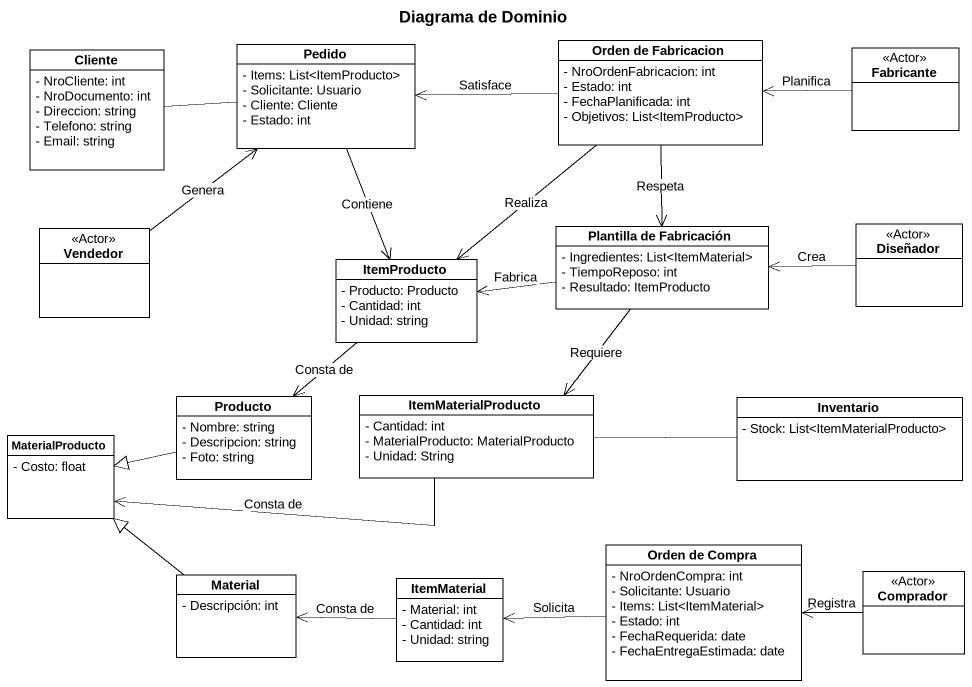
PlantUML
@startuml
title Diagrama de Dominio
hide circle
hide empty members
skinparam classAttributeIconSize 0
class Pedido {
  - Items: List<ItemProducto>
  - Solicitante: Usuario
  - Cliente: Cliente
  - Estado: int
}
class "Orden de Fabricacion" as Orden_de_Fabricacion {
  - NroOrdenFabricacion: int
  - Estado: int
  - FechaPlanificada: int
  - Objetivos: List<ItemProducto>
}
class Cliente {
  - NroCliente: int
  - NroDocumento: int
  - Direccion: string
  - Telefono: string
  - Email: string
}
class Fabricante <<Actor>>
class Vendedor <<Actor>>
class ItemProducto {
  - Producto: Producto
  - Cantidad: int
  - Unidad: string
}
class "Plantilla de Fabricación" as Plantilla_de_Fabricación {
  - Ingredientes: List<ItemMaterial>
  - TiempoReposo: int
  - Resultado: ItemProducto
}
class Diseñador <<Actor>>
class Producto {
  - Nombre: string
  - Descripcion: string
  - Foto: string
}
class ItemMaterialProducto {
  - Cantidad: int
  - MaterialProducto: MaterialProducto
  - Unidad: String
}
class Inventario {
  - Stock: List<ItemMaterialProducto>
}
class MaterialProducto {
  - Costo: float
}
class Material {
  - Descripción: int
}
class ItemMaterial {
  - Material: int
  - Cantidad: int
  - Unidad: string
}
class "Orden de Compra" as Orden_de_Compra {
  - NroOrdenCompra: int
  - Solicitante: Usuario
  - Items: List<ItemMaterial>
  - Estado: int
  - FechaRequerida: date
  - FechaEntregaEstimada: date
}
class Comprador <<Actor>>
Orden_de_Fabricacion -left-> Pedido : Satisface
Orden_de_Fabricacion --> Plantilla_de_Fabricación : Respeta
Cliente -right- Pedido
Fabricante -left-> Orden_de_Fabricacion : Planifica
Vendedor -up-> Pedido : Genera
ItemProducto <-up- Pedido : Contiene
ItemProducto <-up- Orden_de_Fabricacion : Realiza
ItemProducto <-right- Plantilla_de_Fabricación : Fabrica
ItemProducto --> Producto : Consta de
Plantilla_de_Fabricación --> ItemMaterialProducto : Requiere
Diseñador -left-> Plantilla_de_Fabricación : Crea
Producto -left-|> MaterialProducto
ItemMaterialProducto -left-> MaterialProducto : Consta de
Inventario -left- ItemMaterialProducto
Material -up-|> MaterialProducto
ItemMaterial -left-> Material : Consta de
ItemMaterial <-right- Orden_de_Compra : Solicita
Comprador -left-> Orden_de_Compra : Registra
@enduml
